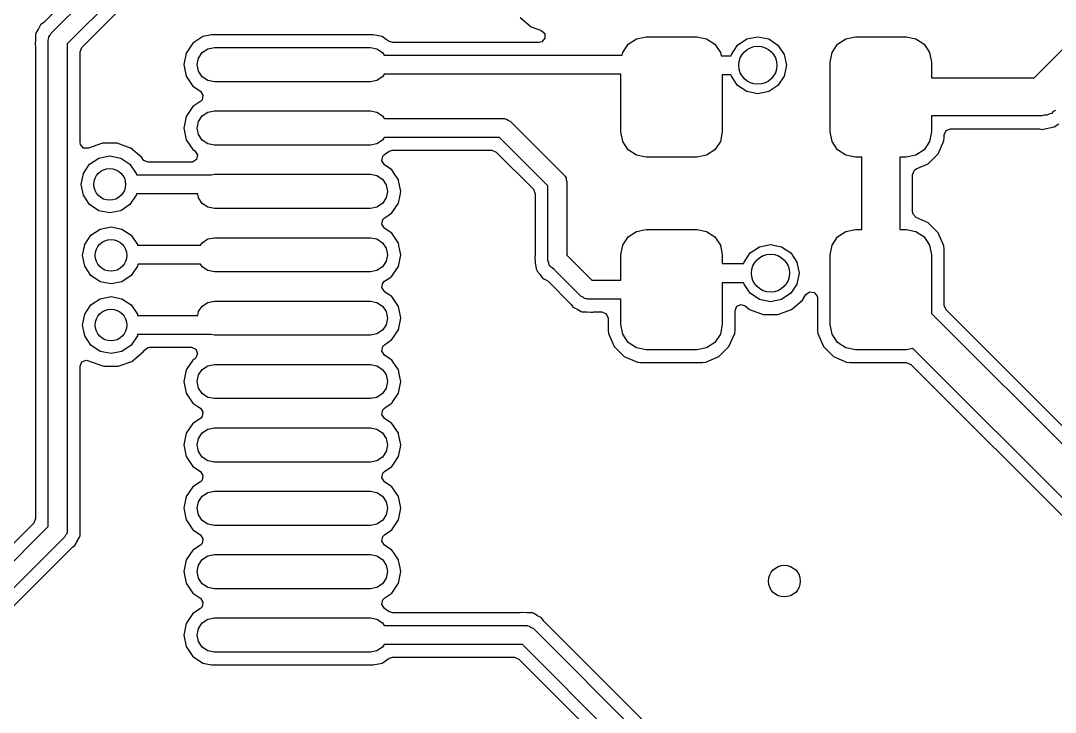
# Model space of a CAD drawing. Extents: x 1.12 to 2.49, y -4.71 to -3.25.
# Drawn here: x 1.8562 to 2.1774, y -4.0262 to -3.8113 of the extents above; entities that cross this region are included whole.
import ezdxf

# ---------------------------------------------------------------- set-up
doc = ezdxf.new("R2010")
doc.units = 0
doc.header["$MEASUREMENT"] = 0
doc.layers.add('BLACK', color=7, linetype='CONTINUOUS')

msp = doc.modelspace()

# ---------------------------------------------------------------- linework, layer by layer
at = {"layer": 'BLACK', "linetype": 'CONTINUOUS'}
for p, q in [((2.17078, -3.82913), (2.41, -3.58992)), ((1.89438, -3.78088), (1.8634, -3.81187)), ((1.86563, -3.81523), (1.89752, -3.78335)), ((1.90063, -3.78858), (1.87067, -3.81855)), ((1.87519, -3.81962), (1.90171, -3.7931)), ((1.86313, -3.81209), (1.86239, -3.8126)), ((1.8634, -3.81187), (1.86313, -3.81209)), ((2.01123, -3.81031), (2.0147, -3.81322)), ((1.86086, -3.81541), (1.86081, -3.81562)), ((1.86092, -3.81521), (1.86086, -3.81541)), ((1.86168, -3.81395), (1.86092, -3.81521)), ((1.86171, -3.8139), (1.86168, -3.81395)), ((1.86239, -3.8126), (1.86171, -3.8139)), ((1.86239, -3.8126), (1.86239, -3.8126)), ((1.86536, -3.81582), (1.86563, -3.81523)), ((2.0147, -3.81322), (2.01762, -3.81428)), ((2.01762, -3.81428), (2.0178, -3.81435)), ((2.0178, -3.81435), (2.01889, -3.81535)), ((2.01889, -3.81535), (2.01896, -3.81682)), ((1.86081, -3.81714), (1.86072, -3.81861)), ((1.86072, -3.81861), (1.86076, -3.81884)), ((1.86081, -3.81562), (1.86081, -3.81708)), ((1.86081, -3.81708), (1.86081, -3.81714)), ((1.86476, -3.81732), (1.8648, -3.81714)), ((1.86476, -3.96846), (1.86476, -3.81732)), ((1.86478, -3.81707), (1.86483, -3.81695)), ((1.8648, -3.81714), (1.86478, -3.81707)), ((1.86483, -3.81695), (1.86494, -3.81631)), ((1.86494, -3.81631), (1.86536, -3.81582)), ((1.87067, -3.81855), (1.87067, -3.96969)), ((1.90965, -3.81832), (1.9076, -3.82138)), ((1.91272, -3.81627), (1.90965, -3.81832)), ((1.91543, -3.81573), (1.91272, -3.81627)), ((1.96568, -3.81573), (1.91543, -3.81573)), ((1.91543, -3.81573), (1.91543, -3.81573)), ((1.96838, -3.81627), (1.96568, -3.81573)), ((1.96568, -3.81573), (1.96568, -3.81573)), ((1.96969, -3.81714), (1.96838, -3.81627)), ((1.96838, -3.81627), (1.96838, -3.81627)), ((1.96838, -3.81627), (1.96838, -3.81627)), ((1.97062, -3.81777), (1.96969, -3.81714)), ((1.9717, -3.81809), (1.97062, -3.81777)), ((2.01714, -3.81809), (1.9717, -3.81809)), ((2.01796, -3.81791), (2.01714, -3.81809)), ((2.01896, -3.81682), (2.01796, -3.81791)), ((2.04312, -3.8212), (2.04483, -3.81864)), ((2.04483, -3.81864), (2.04738, -3.81694)), ((2.04738, -3.81694), (2.05039, -3.81634)), ((2.05039, -3.81634), (2.06614, -3.81634)), ((2.06614, -3.81634), (2.06915, -3.81694)), ((2.06915, -3.81694), (2.07171, -3.81864)), ((2.07171, -3.81864), (2.07342, -3.8212)), ((2.07878, -3.81893), (2.08165, -3.81701)), ((2.08165, -3.81701), (2.08504, -3.81634)), ((2.08504, -3.81634), (2.08843, -3.81701)), ((2.08843, -3.81701), (2.0913, -3.81893)), ((2.10808, -3.8212), (2.10979, -3.81864)), ((2.10979, -3.81864), (2.11234, -3.81694)), ((2.11234, -3.81694), (2.11535, -3.81634)), ((2.11535, -3.81634), (2.1311, -3.81634)), ((2.1311, -3.81634), (2.13412, -3.81694)), ((2.13412, -3.81694), (2.13667, -3.81864)), ((2.13667, -3.81864), (2.13838, -3.8212)), ((1.86076, -3.81884), (1.86073, -3.81884)), ((1.86073, -3.81884), (1.86081, -3.81922)), ((1.86081, -3.81922), (1.86081, -3.96602)), ((1.87463, -3.82098), (1.87519, -3.81962)), ((1.87463, -3.84917), (1.87463, -3.82098)), ((1.9076, -3.82138), (1.90689, -3.825)), ((1.91143, -3.82297), (1.91258, -3.82124)), ((1.91258, -3.82124), (1.9143, -3.82009)), ((1.9143, -3.82009), (1.91634, -3.81969)), ((1.91634, -3.81969), (1.96476, -3.81969)), ((1.96476, -3.81969), (1.9668, -3.82009)), ((1.9668, -3.82009), (1.96852, -3.82124)), ((1.96852, -3.82124), (1.96906, -3.82205)), ((2.04295, -3.82205), (2.04312, -3.8212)), ((2.07342, -3.8212), (2.07362, -3.82224)), ((2.07677, -3.82224), (2.07686, -3.82181)), ((2.07686, -3.82181), (2.07878, -3.81893)), ((2.0913, -3.81893), (2.09322, -3.82181)), ((2.09322, -3.82181), (2.0939, -3.8252)), ((2.10748, -3.82421), (2.10808, -3.8212)), ((2.13838, -3.8212), (2.13898, -3.82421)), ((1.90689, -3.825), (1.90689, -3.825)), ((1.90689, -3.825), (1.9076, -3.82862)), ((1.91102, -3.825), (1.91143, -3.82297)), ((1.91143, -3.82703), (1.91102, -3.825)), ((1.96906, -3.82205), (2.04295, -3.82205)), ((2.07362, -3.82224), (2.07677, -3.82224)), ((2.0939, -3.8252), (2.09322, -3.82859)), ((2.10748, -3.84587), (2.10748, -3.82421)), ((2.13898, -3.82421), (2.13898, -3.82913)), ((1.91258, -3.82876), (1.91143, -3.82703)), ((1.96906, -3.82795), (1.96852, -3.82876)), ((2.04252, -3.82795), (1.96906, -3.82795)), ((2.04252, -3.84587), (2.04252, -3.82795)), ((2.07677, -3.82815), (2.07402, -3.82815)), ((2.07402, -3.82815), (2.07402, -3.84587)), ((2.07686, -3.82859), (2.07677, -3.82815)), ((1.9076, -3.82862), (1.9076, -3.82862)), ((1.9076, -3.82862), (1.9076, -3.82862)), ((1.9076, -3.82862), (1.90776, -3.82885)), ((1.90776, -3.82885), (1.90965, -3.83168)), ((1.9143, -3.82991), (1.91258, -3.82876)), ((1.91634, -3.83031), (1.9143, -3.82991)), ((1.96476, -3.83031), (1.91634, -3.83031)), ((1.9668, -3.82991), (1.96476, -3.83031)), ((1.96852, -3.82876), (1.9668, -3.82991)), ((2.07878, -3.83146), (2.07686, -3.82859)), ((2.08165, -3.83338), (2.07878, -3.83146)), ((2.0913, -3.83146), (2.08843, -3.83338)), ((2.09322, -3.82859), (2.0913, -3.83146)), ((2.13898, -3.82913), (2.17078, -3.82913)), ((1.90965, -3.83168), (1.91198, -3.83324)), ((1.91198, -3.83324), (1.9128, -3.83447)), ((1.9128, -3.83447), (1.91251, -3.83591)), ((2.08504, -3.83406), (2.08165, -3.83338)), ((2.08843, -3.83338), (2.08504, -3.83406)), ((1.90965, -3.838), (1.9076, -3.84107)), ((1.91179, -3.83658), (1.90965, -3.838)), ((1.91198, -3.83645), (1.91179, -3.83658)), ((1.91251, -3.83591), (1.91198, -3.83645)), ((1.9076, -3.84107), (1.90689, -3.84468)), ((1.91143, -3.84265), (1.91258, -3.84093)), ((1.91258, -3.84093), (1.9143, -3.83977)), ((1.9143, -3.83977), (1.91634, -3.83937)), ((1.91634, -3.83937), (1.96476, -3.83937)), ((1.96476, -3.83937), (1.9668, -3.83977)), ((1.9668, -3.83977), (1.96852, -3.84093)), ((1.96852, -3.84093), (1.96906, -3.84173)), ((2.17323, -3.84094), (2.13898, -3.84094)), ((2.13898, -3.84094), (2.13898, -3.84587)), ((2.17398, -3.84074), (2.17323, -3.84094)), ((2.17476, -3.84074), (2.17398, -3.84074)), ((2.17543, -3.84035), (2.17476, -3.84074)), ((2.17618, -3.84015), (2.17543, -3.84035)), ((2.17673, -3.8396), (2.17618, -3.84015)), ((2.1774, -3.83922), (2.17673, -3.8396)), ((1.91102, -3.84469), (1.91143, -3.84265)), ((1.96906, -3.84173), (2.0061, -3.84173)), ((2.0061, -3.84173), (2.00628, -3.84176)), ((2.00628, -3.84176), (2.00636, -3.84174)), ((2.00636, -3.84174), (2.00648, -3.8418)), ((2.00648, -3.8418), (2.00711, -3.84191)), ((2.00711, -3.84191), (2.00761, -3.84232)), ((2.00761, -3.84232), (2.00819, -3.8426)), ((2.00819, -3.8426), (2.02492, -3.85933)), ((2.17323, -3.84509), (2.17708, -3.84433)), ((2.17708, -3.84433), (2.17845, -3.84341)), ((2.17708, -3.84433), (2.17708, -3.84433)), ((2.17708, -3.84433), (2.17708, -3.84433)), ((1.90689, -3.84468), (1.90689, -3.84469)), ((1.90689, -3.84469), (1.9076, -3.8483)), ((1.91143, -3.84672), (1.91102, -3.84469)), ((1.91258, -3.84844), (1.91143, -3.84672)), ((1.96906, -3.84764), (1.96852, -3.84844)), ((2.00488, -3.84764), (1.96906, -3.84764)), ((2.01988, -3.86264), (2.00488, -3.84764)), ((2.04312, -3.84888), (2.04252, -3.84587)), ((2.07402, -3.84587), (2.07342, -3.84888)), ((2.10808, -3.84888), (2.10748, -3.84587)), ((2.13898, -3.84587), (2.13838, -3.84888)), ((2.14282, -3.84862), (2.14293, -3.84763)), ((2.14293, -3.84683), (2.1435, -3.84547)), ((2.14293, -3.84763), (2.14293, -3.84683)), ((2.1435, -3.84547), (2.14486, -3.8449)), ((2.14486, -3.8449), (2.17207, -3.8449)), ((2.17207, -3.8449), (2.17244, -3.84494)), ((2.17244, -3.84494), (2.17323, -3.84509)), ((2.17323, -3.84509), (2.17323, -3.84509)), ((2.17323, -3.84509), (2.17323, -3.84509)), ((1.87474, -3.84983), (1.87463, -3.84917)), ((1.87574, -3.85092), (1.87474, -3.84983)), ((1.87721, -3.85099), (1.87574, -3.85092)), ((1.8816, -3.84939), (1.87721, -3.85099)), ((1.88612, -3.84939), (1.8816, -3.84939)), ((1.89032, -3.85092), (1.88612, -3.84939)), ((1.89036, -3.85094), (1.89032, -3.85092)), ((1.89383, -3.85384), (1.89036, -3.85094)), ((1.9076, -3.8483), (1.9076, -3.8483)), ((1.9076, -3.8483), (1.9076, -3.8483)), ((1.9076, -3.8483), (1.90782, -3.84862)), ((1.90782, -3.84862), (1.90965, -3.85137)), ((1.9143, -3.8496), (1.91258, -3.84844)), ((1.91634, -3.85), (1.9143, -3.8496)), ((1.96476, -3.85), (1.91634, -3.85)), ((1.9668, -3.8496), (1.96476, -3.85)), ((1.96852, -3.84844), (1.9668, -3.8496)), ((2.04483, -3.85143), (2.04312, -3.84888)), ((2.07342, -3.84888), (2.07171, -3.85143)), ((2.10979, -3.85143), (2.10808, -3.84888)), ((2.13838, -3.84888), (2.13667, -3.85143)), ((2.14103, -3.85267), (2.14282, -3.84862)), ((1.87759, -3.85594), (1.88047, -3.85402)), ((1.88047, -3.85402), (1.88386, -3.85335)), ((1.88386, -3.85335), (1.88725, -3.85402)), ((1.88725, -3.85402), (1.89012, -3.85594)), ((1.89411, -3.85433), (1.89383, -3.85384)), ((1.89383, -3.85384), (1.89383, -3.85384)), ((1.90965, -3.85137), (1.91024, -3.85176)), ((1.91024, -3.85176), (1.91106, -3.85299)), ((1.91106, -3.85299), (1.91077, -3.85444)), ((1.9683, -3.8549), (1.96859, -3.85346)), ((1.96859, -3.85346), (1.96912, -3.85292)), ((1.96912, -3.85292), (1.97063, -3.85192)), ((1.97063, -3.85192), (1.9717, -3.85159)), ((1.9717, -3.85159), (2.00244, -3.85159)), ((2.00244, -3.85159), (2.00381, -3.85216)), ((2.00381, -3.85216), (2.01536, -3.86371)), ((2.04738, -3.85314), (2.04483, -3.85143)), ((2.05039, -3.85374), (2.04738, -3.85314)), ((2.06614, -3.85374), (2.05039, -3.85374)), ((2.06915, -3.85314), (2.06614, -3.85374)), ((2.07171, -3.85143), (2.06915, -3.85314)), ((2.11234, -3.85314), (2.10979, -3.85143)), ((2.11535, -3.85374), (2.11234, -3.85314)), ((2.11732, -3.85374), (2.11535, -3.85374)), ((2.11732, -3.87618), (2.11732, -3.85374)), ((2.1311, -3.85374), (2.12913, -3.85374)), ((2.12913, -3.85374), (2.12913, -3.87618)), ((2.13412, -3.85314), (2.1311, -3.85374)), ((2.13667, -3.85143), (2.13412, -3.85314)), ((2.1379, -3.8558), (2.14103, -3.85267)), ((1.87567, -3.85881), (1.87759, -3.85594)), ((1.89012, -3.85594), (1.89204, -3.85881)), ((1.89442, -3.85473), (1.89411, -3.85433)), ((1.89578, -3.8553), (1.89442, -3.85473)), ((1.90917, -3.8553), (1.89578, -3.8553)), ((1.90955, -3.85526), (1.90917, -3.8553)), ((1.91077, -3.85444), (1.90955, -3.85526)), ((1.96912, -3.85613), (1.9683, -3.8549)), ((1.97145, -3.85769), (1.96912, -3.85613)), ((2.13424, -3.85741), (2.1379, -3.8558)), ((1.875, -3.8622), (1.87567, -3.85881)), ((1.89204, -3.85881), (1.89213, -3.85925)), ((1.89213, -3.85925), (1.91535, -3.85925)), ((1.91535, -3.85925), (1.91634, -3.85906)), ((1.91634, -3.85906), (1.96476, -3.85906)), ((1.96476, -3.85906), (1.9668, -3.85946)), ((1.9668, -3.85946), (1.96852, -3.86061)), ((1.97198, -3.85848), (1.97145, -3.85769)), ((1.9735, -3.86075), (1.97198, -3.85848)), ((2.02492, -3.85933), (2.02503, -3.85948)), ((2.02503, -3.85948), (2.0251, -3.85952)), ((2.0251, -3.85952), (2.02514, -3.85964)), ((2.02514, -3.85964), (2.02551, -3.86017)), ((2.02551, -3.86017), (2.02557, -3.86081)), ((2.13309, -3.85918), (2.13366, -3.85781)), ((2.13309, -3.87074), (2.13309, -3.85918)), ((2.13366, -3.85781), (2.13424, -3.85741)), ((1.87567, -3.86559), (1.875, -3.8622)), ((1.96852, -3.86061), (1.96967, -3.86234)), ((1.96967, -3.86234), (1.97008, -3.86437)), ((1.97354, -3.86099), (1.9735, -3.86075)), ((1.97422, -3.86437), (1.97354, -3.86099)), ((2.01536, -3.86371), (2.01593, -3.86508)), ((2.01988, -3.88583), (2.01988, -3.86264)), ((2.02557, -3.86081), (2.02579, -3.86142)), ((2.02579, -3.86142), (2.02579, -3.88421)), ((1.87759, -3.86847), (1.87567, -3.86559)), ((1.89204, -3.86559), (1.89012, -3.86847)), ((1.89213, -3.86516), (1.89204, -3.86559)), ((1.91118, -3.86516), (1.89213, -3.86516)), ((1.91143, -3.8664), (1.91118, -3.86516)), ((1.91258, -3.86813), (1.91143, -3.8664)), ((1.96967, -3.8664), (1.96852, -3.86813)), ((1.97008, -3.86437), (1.96967, -3.8664)), ((1.9735, -3.86799), (1.97398, -3.86558)), ((1.97398, -3.86558), (1.97422, -3.86437)), ((1.97422, -3.86437), (1.97422, -3.86437)), ((2.01593, -3.86508), (2.01593, -3.88421)), ((1.88047, -3.87039), (1.87759, -3.86847)), ((1.89012, -3.86847), (1.88725, -3.87039)), ((1.9143, -3.86928), (1.91258, -3.86813)), ((1.91634, -3.86969), (1.9143, -3.86928)), ((1.96476, -3.86969), (1.91634, -3.86969)), ((1.9668, -3.86928), (1.96476, -3.86969)), ((1.96852, -3.86813), (1.9668, -3.86928)), ((1.97145, -3.87105), (1.9735, -3.86799)), ((1.88386, -3.87106), (1.88047, -3.87039)), ((1.88725, -3.87039), (1.88386, -3.87106)), ((1.9683, -3.87459), (1.96859, -3.87314)), ((1.96859, -3.87314), (1.96912, -3.87261)), ((1.96912, -3.87261), (1.9697, -3.87222)), ((1.9697, -3.87222), (1.9703, -3.87182)), ((1.9703, -3.87182), (1.97145, -3.87105)), ((1.97145, -3.87105), (1.97145, -3.87105)), ((2.13322, -3.87144), (2.13309, -3.87074)), ((2.13424, -3.87251), (2.13322, -3.87144)), ((2.1379, -3.87413), (2.13424, -3.87251)), ((1.87799, -3.87799), (1.88086, -3.87607)), ((1.88086, -3.87607), (1.88425, -3.87539)), ((1.88425, -3.87539), (1.88764, -3.87607)), ((1.88764, -3.87607), (1.89052, -3.87799)), ((1.96912, -3.87582), (1.9683, -3.87459)), ((1.96936, -3.87598), (1.96912, -3.87582)), ((1.97145, -3.87737), (1.96936, -3.87598)), ((2.04738, -3.87678), (2.05039, -3.87618)), ((2.05039, -3.87618), (2.06614, -3.87618)), ((2.06614, -3.87618), (2.06915, -3.87678)), ((2.11234, -3.87678), (2.11535, -3.87618)), ((2.11535, -3.87618), (2.11732, -3.87618)), ((2.12913, -3.87618), (2.1311, -3.87618)), ((2.1311, -3.87618), (2.13412, -3.87678)), ((2.14103, -3.87725), (2.1379, -3.87413)), ((2.1379, -3.87413), (2.1379, -3.87413)), ((1.87607, -3.88086), (1.87799, -3.87799)), ((1.89052, -3.87799), (1.89244, -3.88086)), ((1.91258, -3.8803), (1.9143, -3.87914)), ((1.9143, -3.87914), (1.91634, -3.87874)), ((1.91634, -3.87874), (1.96476, -3.87874)), ((1.96476, -3.87874), (1.9668, -3.87914)), ((1.9668, -3.87914), (1.96852, -3.8803)), ((1.9735, -3.88044), (1.97145, -3.87737)), ((1.97145, -3.87737), (1.97145, -3.87737)), ((2.04312, -3.88104), (2.04483, -3.87849)), ((2.04483, -3.87849), (2.04738, -3.87678)), ((2.06915, -3.87678), (2.07171, -3.87849)), ((2.07171, -3.87849), (2.07342, -3.88104)), ((2.10808, -3.88104), (2.10979, -3.87849)), ((2.10979, -3.87849), (2.11234, -3.87678)), ((2.13412, -3.87678), (2.13667, -3.87849)), ((2.13667, -3.87849), (2.13838, -3.88104)), ((2.14282, -3.8813), (2.14103, -3.87725)), ((2.14103, -3.87725), (2.14103, -3.87725)), ((2.14103, -3.87725), (2.14103, -3.87725)), ((1.87539, -3.88425), (1.87607, -3.88086)), ((1.89244, -3.88086), (1.89248, -3.8811)), ((1.89248, -3.8811), (1.91204, -3.8811)), ((1.91204, -3.8811), (1.91258, -3.8803)), ((1.96852, -3.8803), (1.96967, -3.88202)), ((1.96967, -3.88202), (1.97008, -3.88406)), ((1.97374, -3.88164), (1.9735, -3.88044)), ((1.97422, -3.88406), (1.97374, -3.88164)), ((2.04252, -3.88406), (2.04312, -3.88104)), ((2.07342, -3.88104), (2.07402, -3.88406)), ((2.08271, -3.8835), (2.08559, -3.88158)), ((2.08559, -3.88158), (2.08898, -3.88091)), ((2.08898, -3.88091), (2.09237, -3.88158)), ((2.09237, -3.88158), (2.09524, -3.8835)), ((2.10748, -3.88406), (2.10808, -3.88104)), ((2.13838, -3.88104), (2.13898, -3.88406)), ((2.14293, -3.88229), (2.14282, -3.8813)), ((2.14293, -3.89984), (2.14293, -3.88229)), ((2.14293, -3.88229), (2.14293, -3.88229)), ((1.87607, -3.88764), (1.87539, -3.88425)), ((1.96967, -3.88609), (1.96852, -3.88781)), ((1.97008, -3.88406), (1.96967, -3.88609)), ((1.9735, -3.88767), (1.97412, -3.88456)), ((1.97412, -3.88456), (1.97422, -3.88406)), ((1.97422, -3.88406), (1.97422, -3.88406)), ((2.0158, -3.88489), (2.01577, -3.88497)), ((2.01577, -3.88497), (2.01577, -3.88497)), ((2.01577, -3.88497), (2.01592, -3.88619)), ((2.01593, -3.88421), (2.0158, -3.88489)), ((2.01592, -3.88619), (2.01593, -3.8863)), ((2.02014, -3.88655), (2.01988, -3.88583)), ((2.02579, -3.88421), (2.03351, -3.89193)), ((2.04252, -3.89193), (2.04252, -3.88406)), ((2.07402, -3.88406), (2.07402, -3.88681)), ((2.08079, -3.88637), (2.08271, -3.8835)), ((2.09524, -3.8835), (2.09716, -3.88637)), ((2.10748, -3.90571), (2.10748, -3.88406)), ((2.13898, -3.88406), (2.13898, -3.90228)), ((1.87799, -3.89052), (1.87607, -3.88764)), ((1.89244, -3.88764), (1.89052, -3.89052)), ((1.89256, -3.88701), (1.89244, -3.88764)), ((1.91204, -3.88701), (1.89256, -3.88701)), ((1.91258, -3.88781), (1.91204, -3.88701)), ((1.9143, -3.88897), (1.91258, -3.88781)), ((1.91634, -3.88937), (1.9143, -3.88897)), ((1.96476, -3.88937), (1.91634, -3.88937)), ((1.9668, -3.88897), (1.96476, -3.88937)), ((1.96852, -3.88781), (1.9668, -3.88897)), ((1.97188, -3.8901), (1.9735, -3.88767)), ((2.01593, -3.8863), (2.01593, -3.88667)), ((2.01593, -3.88667), (2.01601, -3.88702)), ((2.01601, -3.88702), (2.01603, -3.88713)), ((2.01603, -3.88713), (2.01618, -3.88835)), ((2.01618, -3.88835), (2.01623, -3.88842)), ((2.01623, -3.88842), (2.01651, -3.88905)), ((2.01651, -3.88905), (2.01653, -3.88913)), ((2.01653, -3.88913), (2.01653, -3.88913)), ((2.01653, -3.88913), (2.01735, -3.89005)), ((2.02028, -3.8873), (2.02014, -3.88655)), ((2.02048, -3.88747), (2.02028, -3.8873)), ((2.02057, -3.88772), (2.02048, -3.88747)), ((2.02124, -3.88811), (2.02057, -3.88772)), ((2.02182, -3.8886), (2.02124, -3.88811)), ((2.02183, -3.8886), (2.02182, -3.8886)), ((2.0302, -3.89697), (2.02183, -3.8886)), ((2.07402, -3.88681), (2.08071, -3.88681)), ((2.08071, -3.88681), (2.08079, -3.88637)), ((2.09716, -3.88637), (2.09783, -3.88976)), ((1.88086, -3.89244), (1.87799, -3.89052)), ((1.88425, -3.89311), (1.88086, -3.89244)), ((1.88764, -3.89244), (1.88425, -3.89311)), ((1.89052, -3.89052), (1.88764, -3.89244)), ((1.96859, -3.89283), (1.96912, -3.89229)), ((1.96912, -3.89229), (1.97077, -3.89119)), ((1.96912, -3.89229), (1.96912, -3.89229)), ((1.97077, -3.89119), (1.97145, -3.89074)), ((1.97145, -3.89074), (1.97188, -3.8901)), ((2.01735, -3.89005), (2.01742, -3.89014)), ((2.01742, -3.89014), (2.01812, -3.89115)), ((2.01812, -3.89115), (2.01813, -3.89116)), ((2.01813, -3.89116), (2.01819, -3.89119)), ((2.01819, -3.89119), (2.01874, -3.89162)), ((2.01874, -3.89162), (2.01879, -3.89168)), ((2.01879, -3.89168), (2.01924, -3.89185)), ((2.01924, -3.89185), (2.01992, -3.89229)), ((2.01992, -3.89229), (2.02683, -3.8992)), ((2.03351, -3.89193), (2.04252, -3.89193)), ((2.09783, -3.88976), (2.09716, -3.89315)), ((1.9683, -3.89427), (1.96859, -3.89283)), ((1.96912, -3.8955), (1.9683, -3.89427)), ((1.96917, -3.89553), (1.96912, -3.8955)), ((1.97145, -3.89706), (1.96917, -3.89553)), ((2.08071, -3.89272), (2.07402, -3.89272)), ((2.07402, -3.89272), (2.07402, -3.90571)), ((2.08079, -3.89315), (2.08071, -3.89272)), ((2.08271, -3.89603), (2.08079, -3.89315)), ((2.09716, -3.89315), (2.09524, -3.89603)), ((2.09992, -3.89643), (2.1011, -3.89553)), ((2.1011, -3.89553), (2.10256, -3.89573)), ((2.10256, -3.89573), (2.10346, -3.8969)), ((1.87799, -3.89962), (1.88086, -3.8977)), ((1.88086, -3.8977), (1.88425, -3.89703)), ((1.88425, -3.89703), (1.88764, -3.8977)), ((1.88764, -3.8977), (1.89052, -3.89962)), ((1.91258, -3.89998), (1.9143, -3.89883)), ((1.9143, -3.89883), (1.91634, -3.89843)), ((1.91634, -3.89843), (1.96476, -3.89843)), ((1.96476, -3.89843), (1.9668, -3.89883)), ((1.9668, -3.89883), (1.96852, -3.89998)), ((1.9735, -3.90012), (1.97145, -3.89706)), ((1.97145, -3.89706), (1.97145, -3.89706)), ((2.03078, -3.89724), (2.0302, -3.89697)), ((2.03127, -3.89766), (2.03078, -3.89724)), ((2.03191, -3.89777), (2.03127, -3.89766)), ((2.03203, -3.89782), (2.03191, -3.89777)), ((2.0321, -3.8978), (2.03203, -3.89782)), ((2.03228, -3.89783), (2.0321, -3.8978)), ((2.04252, -3.89783), (2.03228, -3.89783)), ((2.04252, -3.90571), (2.04252, -3.89783)), ((2.08559, -3.89795), (2.08271, -3.89603)), ((2.08898, -3.89862), (2.08559, -3.89795)), ((2.09237, -3.89795), (2.08898, -3.89862)), ((2.09524, -3.89603), (2.09237, -3.89795)), ((2.09548, -3.90103), (2.09894, -3.89813)), ((2.09894, -3.89813), (2.09992, -3.89643)), ((2.10346, -3.8969), (2.10352, -3.8974)), ((2.10352, -3.8974), (2.10352, -3.90747)), ((1.87607, -3.9025), (1.87799, -3.89962)), ((1.89052, -3.89962), (1.89244, -3.9025)), ((1.91118, -3.90293), (1.91143, -3.90171)), ((1.91143, -3.90171), (1.91258, -3.89998)), ((1.96852, -3.89998), (1.96967, -3.90171)), ((1.96967, -3.90171), (1.97008, -3.90374)), ((1.97371, -3.9012), (1.9735, -3.90012)), ((1.9742, -3.90365), (1.97371, -3.9012)), ((2.02683, -3.8992), (2.02705, -3.89947)), ((2.02705, -3.89947), (2.02751, -3.90012)), ((2.02751, -3.90012), (2.02756, -3.90021)), ((2.02756, -3.90021), (2.0283, -3.90059)), ((2.0283, -3.90059), (2.02886, -3.90089)), ((2.02886, -3.90089), (2.02891, -3.90092)), ((2.02891, -3.90092), (2.03017, -3.90168)), ((2.03017, -3.90168), (2.03017, -3.90168)), ((2.03017, -3.90168), (2.03037, -3.90174)), ((2.03037, -3.90174), (2.03058, -3.90179)), ((2.03058, -3.90179), (2.03058, -3.90179)), ((2.03058, -3.90179), (2.03205, -3.90179)), ((2.03205, -3.90179), (2.0321, -3.90179)), ((2.0321, -3.90179), (2.03325, -3.90186)), ((2.03325, -3.90186), (2.03357, -3.90188)), ((2.03357, -3.90188), (2.0338, -3.90184)), ((2.03357, -3.90188), (2.03357, -3.90188)), ((2.03357, -3.90188), (2.03357, -3.90188)), ((2.0338, -3.90187), (2.03418, -3.90179)), ((2.0338, -3.90184), (2.0338, -3.90187)), ((2.03418, -3.90179), (2.03663, -3.90179)), ((2.03663, -3.90179), (2.038, -3.90236)), ((2.07797, -3.9014), (2.07854, -3.90003)), ((2.07797, -3.90747), (2.07797, -3.9014)), ((2.07854, -3.90003), (2.0799, -3.89947)), ((2.0799, -3.89947), (2.08114, -3.89992)), ((2.08114, -3.89992), (2.08247, -3.90103)), ((2.08247, -3.90103), (2.08672, -3.90258)), ((2.09124, -3.90258), (2.09548, -3.90103)), ((2.13898, -3.90228), (2.23394, -3.99724)), ((2.1435, -3.9012), (2.14293, -3.89984)), ((2.23502, -3.99272), (2.1435, -3.9012)), ((1.87539, -3.90589), (1.87607, -3.9025)), ((1.89244, -3.9025), (1.89252, -3.90293)), ((1.89252, -3.90293), (1.91118, -3.90293)), ((1.97008, -3.90374), (1.96967, -3.90577)), ((1.9735, -3.90736), (1.97422, -3.90374)), ((1.97422, -3.90374), (1.9742, -3.90365)), ((2.038, -3.90236), (2.03856, -3.90372)), ((2.03856, -3.90372), (2.03856, -3.90748)), ((2.08672, -3.90258), (2.08672, -3.90258)), ((2.08672, -3.90258), (2.09124, -3.90258)), ((2.09124, -3.90258), (2.09124, -3.90258)), ((1.87607, -3.90928), (1.87539, -3.90589)), ((1.9668, -3.90865), (1.96476, -3.90906)), ((1.96852, -3.9075), (1.9668, -3.90865)), ((1.96967, -3.90577), (1.96852, -3.9075)), ((1.97145, -3.91042), (1.9735, -3.90736)), ((2.03856, -3.90748), (2.03868, -3.90846)), ((2.03868, -3.90846), (2.04046, -3.91251)), ((2.04312, -3.90872), (2.04252, -3.90571)), ((2.04483, -3.91128), (2.04312, -3.90872)), ((2.07342, -3.90872), (2.07171, -3.91128)), ((2.07402, -3.90571), (2.07342, -3.90872)), ((2.07607, -3.91251), (2.07786, -3.90846)), ((2.07786, -3.90846), (2.07797, -3.90747)), ((2.10352, -3.90747), (2.10352, -3.90748)), ((2.10352, -3.90748), (2.10364, -3.90846)), ((2.10364, -3.90846), (2.10542, -3.91251)), ((2.10808, -3.90872), (2.10748, -3.90571)), ((2.10979, -3.91128), (2.10808, -3.90872)), ((1.87799, -3.91215), (1.87607, -3.90928)), ((1.89244, -3.90928), (1.89052, -3.91215)), ((1.89252, -3.90884), (1.89244, -3.90928)), ((1.91525, -3.90884), (1.89252, -3.90884)), ((1.91634, -3.90906), (1.91525, -3.90884)), ((1.96476, -3.90906), (1.91634, -3.90906)), ((1.96912, -3.91198), (1.97145, -3.91042)), ((1.97145, -3.91042), (1.97145, -3.91042)), ((2.04738, -3.91298), (2.04483, -3.91128)), ((2.07171, -3.91128), (2.06915, -3.91298)), ((2.11234, -3.91298), (2.10979, -3.91128)), ((1.88086, -3.91407), (1.87799, -3.91215)), ((1.88425, -3.91474), (1.88086, -3.91407)), ((1.88764, -3.91407), (1.88425, -3.91474)), ((1.89052, -3.91215), (1.88764, -3.91407)), ((1.89076, -3.91716), (1.89422, -3.91425)), ((1.89422, -3.91425), (1.8945, -3.91376)), ((1.8945, -3.91376), (1.89567, -3.91286)), ((1.89567, -3.91286), (1.89617, -3.9128)), ((1.89617, -3.9128), (1.9092, -3.9128)), ((1.9092, -3.9128), (1.91056, -3.91336)), ((1.91056, -3.91336), (1.91113, -3.91472)), ((1.91113, -3.91472), (1.91056, -3.91609)), ((1.9683, -3.91396), (1.96859, -3.91251)), ((1.96912, -3.91519), (1.9683, -3.91396)), ((1.96859, -3.91251), (1.96912, -3.91198)), ((2.04046, -3.91251), (2.04359, -3.91564)), ((2.05039, -3.91358), (2.04738, -3.91298)), ((2.06614, -3.91358), (2.05039, -3.91358)), ((2.06915, -3.91298), (2.06614, -3.91358)), ((2.07294, -3.91564), (2.07607, -3.91251)), ((2.10542, -3.91251), (2.10855, -3.91564)), ((2.11535, -3.91358), (2.11234, -3.91298)), ((2.1311, -3.91358), (2.11535, -3.91358)), ((2.13317, -3.91317), (2.1311, -3.91358)), ((2.22559, -4.0056), (2.13317, -3.91317)), ((1.87463, -3.91867), (1.87519, -3.91731)), ((1.87519, -3.91731), (1.87656, -3.91675)), ((1.87656, -3.91675), (1.87757, -3.91712)), ((1.87757, -3.91712), (1.8776, -3.91707)), ((1.8776, -3.91707), (1.87775, -3.91716)), ((1.87775, -3.91716), (1.87775, -3.91716)), ((1.87775, -3.91716), (1.87775, -3.91716)), ((1.87775, -3.91716), (1.88199, -3.9187)), ((1.88651, -3.9187), (1.89076, -3.91716)), ((1.90965, -3.91674), (1.9076, -3.91981)), ((1.91027, -3.91633), (1.90965, -3.91674)), ((1.91056, -3.91609), (1.91027, -3.91633)), ((1.9143, -3.91851), (1.91634, -3.91811)), ((1.91634, -3.91811), (1.96476, -3.91811)), ((1.96476, -3.91811), (1.9668, -3.91851)), ((1.97145, -3.91674), (1.96912, -3.91519)), ((1.97167, -3.91707), (1.97145, -3.91674)), ((1.9735, -3.91981), (1.97167, -3.91707)), ((2.04359, -3.91564), (2.04764, -3.91742)), ((2.04764, -3.91742), (2.04764, -3.91742)), ((2.04764, -3.91742), (2.04863, -3.91754)), ((2.04863, -3.91754), (2.06791, -3.91754)), ((2.06791, -3.91754), (2.0689, -3.91742)), ((2.0689, -3.91742), (2.07294, -3.91564)), ((2.10855, -3.91564), (2.1126, -3.91742)), ((2.1126, -3.91742), (2.1126, -3.91742)), ((2.1126, -3.91742), (2.11359, -3.91754)), ((2.11359, -3.91754), (2.13114, -3.91754)), ((2.13114, -3.91754), (2.1325, -3.9181)), ((2.1325, -3.9181), (2.22107, -4.00667)), ((1.87463, -3.96779), (1.87463, -3.91867)), ((1.88199, -3.9187), (1.88199, -3.9187)), ((1.88199, -3.9187), (1.88651, -3.9187)), ((1.88651, -3.9187), (1.88651, -3.9187)), ((1.9076, -3.91981), (1.90689, -3.92343)), ((1.91102, -3.92343), (1.91143, -3.92139)), ((1.91143, -3.92139), (1.91258, -3.91967)), ((1.91258, -3.91967), (1.9143, -3.91851)), ((1.9668, -3.91851), (1.96852, -3.91967)), ((1.96852, -3.91967), (1.96967, -3.92139)), ((1.96967, -3.92139), (1.97008, -3.92343)), ((1.97385, -3.92156), (1.9735, -3.91981)), ((1.9735, -3.91981), (1.9735, -3.91981)), ((1.97422, -3.92343), (1.97385, -3.92156)), ((1.90689, -3.92343), (1.90689, -3.92343)), ((1.90689, -3.92343), (1.9076, -3.92704)), ((1.91143, -3.92546), (1.91102, -3.92343)), ((1.97008, -3.92343), (1.96967, -3.92546)), ((1.9735, -3.92704), (1.97422, -3.92343)), ((1.9076, -3.92704), (1.90965, -3.93011)), ((1.91258, -3.92718), (1.91143, -3.92546)), ((1.9143, -3.92834), (1.91258, -3.92718)), ((1.96852, -3.92718), (1.9668, -3.92834)), ((1.96967, -3.92546), (1.96852, -3.92718)), ((1.97157, -3.92992), (1.9735, -3.92704)), ((1.90965, -3.93011), (1.91155, -3.93138)), ((1.91634, -3.92874), (1.9143, -3.92834)), ((1.96476, -3.92874), (1.91634, -3.92874)), ((1.9668, -3.92834), (1.96476, -3.92874)), ((1.96912, -3.93166), (1.96997, -3.9311)), ((1.96997, -3.9311), (1.97145, -3.93011)), ((1.97145, -3.93011), (1.97157, -3.92992)), ((1.91155, -3.93138), (1.91198, -3.93166)), ((1.91198, -3.93166), (1.91198, -3.93166)), ((1.91198, -3.93166), (1.9128, -3.93289)), ((1.91251, -3.93434), (1.91198, -3.93487)), ((1.9128, -3.93289), (1.91251, -3.93434)), ((1.9683, -3.93364), (1.96859, -3.9322)), ((1.96912, -3.93487), (1.9683, -3.93364)), ((1.96859, -3.9322), (1.96912, -3.93166)), ((1.96912, -3.93166), (1.96912, -3.93166)), ((1.90965, -3.93643), (1.9076, -3.93949)), ((1.91198, -3.93487), (1.90965, -3.93643)), ((1.97145, -3.93643), (1.96912, -3.93487)), ((1.9735, -3.93949), (1.97145, -3.93643)), ((1.97145, -3.93643), (1.97145, -3.93643)), ((1.9076, -3.93949), (1.90689, -3.94311)), ((1.91143, -3.94108), (1.91258, -3.93935)), ((1.91258, -3.93935), (1.9143, -3.9382)), ((1.9143, -3.9382), (1.91634, -3.9378)), ((1.91634, -3.9378), (1.96476, -3.9378)), ((1.96476, -3.9378), (1.9668, -3.9382)), ((1.9668, -3.9382), (1.96852, -3.93935)), ((1.96852, -3.93935), (1.96967, -3.94108)), ((1.97354, -3.93968), (1.9735, -3.93949)), ((1.97422, -3.94311), (1.97354, -3.93968)), ((1.90689, -3.94311), (1.90689, -3.94311)), ((1.90689, -3.94311), (1.9076, -3.94673)), ((1.91102, -3.94311), (1.91143, -3.94108)), ((1.91143, -3.94514), (1.91102, -3.94311)), ((1.96967, -3.94108), (1.97008, -3.94311)), ((1.97008, -3.94311), (1.96967, -3.94514)), ((1.9735, -3.94673), (1.97408, -3.94379)), ((1.97408, -3.94379), (1.97422, -3.94311)), ((1.97422, -3.94311), (1.97422, -3.94311)), ((1.9076, -3.94673), (1.90965, -3.94979)), ((1.91258, -3.94687), (1.91143, -3.94514)), ((1.9143, -3.94802), (1.91258, -3.94687)), ((1.96852, -3.94687), (1.9668, -3.94802)), ((1.96967, -3.94514), (1.96852, -3.94687)), ((1.97194, -3.94906), (1.9735, -3.94673)), ((1.90965, -3.94979), (1.91198, -3.95135)), ((1.91634, -3.94843), (1.9143, -3.94802)), ((1.96476, -3.94843), (1.91634, -3.94843)), ((1.9668, -3.94802), (1.96476, -3.94843)), ((1.96912, -3.95135), (1.97145, -3.94979)), ((1.97145, -3.94979), (1.97194, -3.94906)), ((1.91198, -3.95135), (1.9128, -3.95258)), ((1.9128, -3.95258), (1.91251, -3.95402)), ((1.9683, -3.95333), (1.96859, -3.95188)), ((1.96912, -3.95456), (1.9683, -3.95333)), ((1.96859, -3.95188), (1.96912, -3.95135)), ((1.90965, -3.95611), (1.9076, -3.95918)), ((1.91198, -3.95456), (1.90965, -3.95611)), ((1.91251, -3.95402), (1.91198, -3.95456)), ((1.97145, -3.95611), (1.96912, -3.95456)), ((1.9735, -3.95918), (1.97145, -3.95611)), ((1.97145, -3.95611), (1.97145, -3.95611)), ((1.9076, -3.95918), (1.90689, -3.9628)), ((1.91143, -3.96076), (1.91258, -3.95904)), ((1.91258, -3.95904), (1.9143, -3.95788)), ((1.9143, -3.95788), (1.91634, -3.95748)), ((1.91634, -3.95748), (1.96476, -3.95748)), ((1.96476, -3.95748), (1.9668, -3.95788)), ((1.9668, -3.95788), (1.96852, -3.95904)), ((1.96852, -3.95904), (1.96967, -3.96076)), ((1.97422, -3.9628), (1.9735, -3.95918)), ((1.90689, -3.9628), (1.90689, -3.9628)), ((1.90689, -3.9628), (1.9076, -3.96641)), ((1.91102, -3.9628), (1.91143, -3.96076)), ((1.91143, -3.96483), (1.91102, -3.9628)), ((1.96967, -3.96076), (1.97008, -3.9628)), ((1.97008, -3.9628), (1.96967, -3.96483)), ((1.9735, -3.96641), (1.97422, -3.9628)), ((1.86081, -3.96602), (1.86024, -3.96739)), ((1.9076, -3.96641), (1.9076, -3.96641)), ((1.9076, -3.96641), (1.9076, -3.96641)), ((1.9076, -3.96641), (1.90809, -3.96713)), ((1.91258, -3.96655), (1.91143, -3.96483)), ((1.9143, -3.96771), (1.91258, -3.96655)), ((1.96852, -3.96655), (1.9668, -3.96771)), ((1.96967, -3.96483), (1.96852, -3.96655)), ((1.97145, -3.96948), (1.9735, -3.96641)), ((1.86024, -3.96739), (1.8103, -4.01733)), ((1.81138, -4.02185), (1.86476, -3.96846)), ((1.87067, -3.96969), (1.87064, -3.96987)), ((1.87471, -3.96817), (1.87463, -3.96779)), ((1.87463, -3.96986), (1.87466, -3.9693)), ((1.87466, -3.9693), (1.87472, -3.9684)), ((1.87472, -3.9684), (1.87467, -3.96817)), ((1.87467, -3.96817), (1.87471, -3.96817)), ((1.87472, -3.9684), (1.87472, -3.9684)), ((1.90809, -3.96713), (1.90965, -3.96948)), ((1.90965, -3.96948), (1.91198, -3.97103)), ((1.91634, -3.96811), (1.9143, -3.96771)), ((1.96476, -3.96811), (1.91634, -3.96811)), ((1.9668, -3.96771), (1.96476, -3.96811)), ((1.96912, -3.97103), (1.97145, -3.96948)), ((1.97145, -3.96948), (1.97145, -3.96948)), ((1.8698, -3.97177), (1.81677, -4.0248)), ((1.87008, -3.97119), (1.8698, -3.97177)), ((1.87049, -3.97069), (1.87008, -3.97119)), ((1.8706, -3.97006), (1.87049, -3.97069)), ((1.87066, -3.96994), (1.8706, -3.97006)), ((1.87064, -3.96987), (1.87066, -3.96994)), ((1.87378, -3.97301), (1.87451, -3.9718)), ((1.87451, -3.9718), (1.87457, -3.9716)), ((1.87451, -3.9718), (1.87451, -3.9718)), ((1.87451, -3.9718), (1.87451, -3.9718)), ((1.87457, -3.9716), (1.87463, -3.97139)), ((1.87463, -3.96992), (1.87463, -3.96986)), ((1.87463, -3.97139), (1.87463, -3.96992)), ((1.91198, -3.97103), (1.9128, -3.97226)), ((1.9128, -3.97226), (1.91251, -3.97371)), ((1.9683, -3.97301), (1.96859, -3.97157)), ((1.96859, -3.97157), (1.96912, -3.97103)), ((1.82373, -4.02344), (1.87203, -3.97514)), ((1.87203, -3.97514), (1.8723, -3.97492)), ((1.8723, -3.97492), (1.87304, -3.9744)), ((1.87304, -3.9744), (1.87372, -3.97311)), ((1.87372, -3.97311), (1.87375, -3.97306)), ((1.87375, -3.97306), (1.87378, -3.97301)), ((1.90965, -3.9758), (1.9076, -3.97886)), ((1.91198, -3.97424), (1.90965, -3.9758)), ((1.91251, -3.97371), (1.91198, -3.97424)), ((1.96912, -3.97424), (1.9683, -3.97301)), ((1.97145, -3.9758), (1.96912, -3.97424)), ((1.97203, -3.97666), (1.97145, -3.9758)), ((1.9076, -3.97886), (1.90689, -3.98248)), ((1.91143, -3.98045), (1.91258, -3.97872)), ((1.91258, -3.97872), (1.9143, -3.97757)), ((1.9143, -3.97757), (1.91634, -3.97717)), ((1.91634, -3.97717), (1.96476, -3.97717)), ((1.96476, -3.97717), (1.9668, -3.97757)), ((1.9668, -3.97757), (1.96852, -3.97872)), ((1.96852, -3.97872), (1.96967, -3.98045)), ((1.9735, -3.97886), (1.97203, -3.97666)), ((1.97352, -3.97899), (1.9735, -3.97886)), ((1.97388, -3.98079), (1.97352, -3.97899)), ((1.90689, -3.98248), (1.90689, -3.98248)), ((1.90689, -3.98248), (1.9076, -3.9861)), ((1.91102, -3.98248), (1.91143, -3.98045)), ((1.91143, -3.98451), (1.91102, -3.98248)), ((1.96967, -3.98045), (1.97008, -3.98248)), ((1.97008, -3.98248), (1.96967, -3.98451)), ((1.9735, -3.9861), (1.97422, -3.98248)), ((1.97422, -3.98248), (1.97388, -3.98079)), ((1.91258, -3.98624), (1.91143, -3.98451)), ((1.96967, -3.98451), (1.96852, -3.98624)), ((1.9076, -3.9861), (1.90965, -3.98916)), ((1.9143, -3.98739), (1.91258, -3.98624)), ((1.91634, -3.9878), (1.9143, -3.98739)), ((1.96476, -3.9878), (1.91634, -3.9878)), ((1.9668, -3.98739), (1.96476, -3.9878)), ((1.96852, -3.98624), (1.9668, -3.98739)), ((1.97145, -3.98916), (1.9735, -3.9861)), ((1.90965, -3.98916), (1.91155, -3.99043)), ((1.91155, -3.99043), (1.91184, -3.99062)), ((1.91184, -3.99062), (1.91198, -3.99072)), ((1.91198, -3.99072), (1.9128, -3.99195)), ((1.9128, -3.99195), (1.91251, -3.99339)), ((1.9683, -3.9927), (1.96859, -3.99125)), ((1.96859, -3.99125), (1.96912, -3.99072)), ((1.96912, -3.99072), (1.96926, -3.99062)), ((1.96926, -3.99062), (1.97145, -3.98916)), ((1.91198, -3.99393), (1.90965, -3.99548)), ((1.91251, -3.99339), (1.91198, -3.99393)), ((1.96912, -3.99393), (1.9683, -3.9927)), ((1.97062, -3.99493), (1.96912, -3.99393)), ((1.9717, -3.99526), (1.97062, -3.99493)), ((2.01129, -3.99526), (1.9717, -3.99526)), ((2.01167, -3.99517), (2.01129, -3.99526)), ((2.01168, -3.99521), (2.01167, -3.99517)), ((2.01191, -3.99517), (2.01168, -3.99521)), ((2.01337, -3.99525), (2.01191, -3.99517)), ((2.01343, -3.99526), (2.01337, -3.99525)), ((2.01489, -3.99526), (2.01343, -3.99526)), ((2.0151, -3.99531), (2.01489, -3.99526)), ((2.01489, -3.99526), (2.01489, -3.99526)), ((2.01531, -3.99537), (2.0151, -3.99531)), ((2.01549, -3.99548), (2.01531, -3.99537)), ((2.01531, -3.99537), (2.01531, -3.99537)), ((1.9076, -3.99855), (1.90689, -4.00217)), ((1.90965, -3.99548), (1.9076, -3.99855)), ((1.91143, -4.00013), (1.91258, -3.99841)), ((1.91258, -3.99841), (1.9143, -3.99725)), ((1.9143, -3.99725), (1.91634, -3.99685)), ((1.91634, -3.99685), (1.96476, -3.99685)), ((1.96476, -3.99685), (1.9668, -3.99725)), ((1.9668, -3.99725), (1.96852, -3.99841)), ((1.96852, -3.99841), (1.96906, -3.99921)), ((2.01656, -3.99613), (2.01549, -3.99548)), ((2.01661, -3.99616), (2.01656, -3.99613)), ((2.01791, -3.99684), (2.01661, -3.99616)), ((2.01842, -3.99758), (2.01791, -3.99684)), ((2.01864, -3.99785), (2.01842, -3.99758)), ((2.06647, -4.04568), (2.01864, -3.99785)), ((1.91102, -4.00217), (1.91143, -4.00013)), ((1.96906, -3.99921), (2.01319, -3.99921)), ((2.01319, -3.99921), (2.01337, -3.99924)), ((2.01337, -3.99924), (2.01345, -3.99922)), ((2.01345, -3.99922), (2.01356, -3.99928)), ((2.01356, -3.99928), (2.0142, -3.99939)), ((2.0142, -3.99939), (2.01469, -3.99981)), ((2.01469, -3.99981), (2.01528, -4.00008)), ((2.01528, -4.00008), (2.0654, -4.0502)), ((1.90689, -4.00217), (1.90689, -4.00217)), ((1.90689, -4.00217), (1.9076, -4.00578)), ((1.91143, -4.0042), (1.91102, -4.00217)), ((1.91258, -4.00592), (1.91143, -4.0042)), ((1.9076, -4.00578), (1.90965, -4.00885)), ((1.9143, -4.00708), (1.91258, -4.00592)), ((1.91634, -4.00748), (1.9143, -4.00708)), ((1.96476, -4.00748), (1.91634, -4.00748)), ((1.9668, -4.00708), (1.96476, -4.00748)), ((1.96852, -4.00592), (1.9668, -4.00708)), ((1.96906, -4.00512), (1.96852, -4.00592)), ((2.01197, -4.00512), (1.96906, -4.00512)), ((2.06209, -4.05524), (2.01197, -4.00512)), ((1.90965, -4.00885), (1.91048, -4.0094)), ((1.91048, -4.0094), (1.91272, -4.0109)), ((1.91272, -4.0109), (1.91543, -4.01144)), ((1.91543, -4.01144), (1.96568, -4.01144)), ((1.96568, -4.01144), (1.96838, -4.0109)), ((1.96838, -4.0109), (1.97062, -4.0094)), ((1.97062, -4.0094), (1.9717, -4.00907)), ((1.9717, -4.00907), (2.00953, -4.00907)), ((2.00953, -4.00907), (2.01089, -4.00964)), ((2.01089, -4.00964), (2.05872, -4.05747))]:
    msp.add_line(p, q, dxfattribs=at)
at = {"layer": 'BLACK'}
for centre, radius in [((2.08504, -3.8252), 0.00591), ((1.88386, -3.8622), 0.00492), ((1.88425, -3.88425), 0.00492), ((2.08898, -3.88976), 0.00591), ((1.88425, -3.90589), 0.00492), ((2.09331, -3.98543), 0.00492)]:
    msp.add_circle(centre, radius, dxfattribs=at)

doc.saveas('drawing.dxf')
